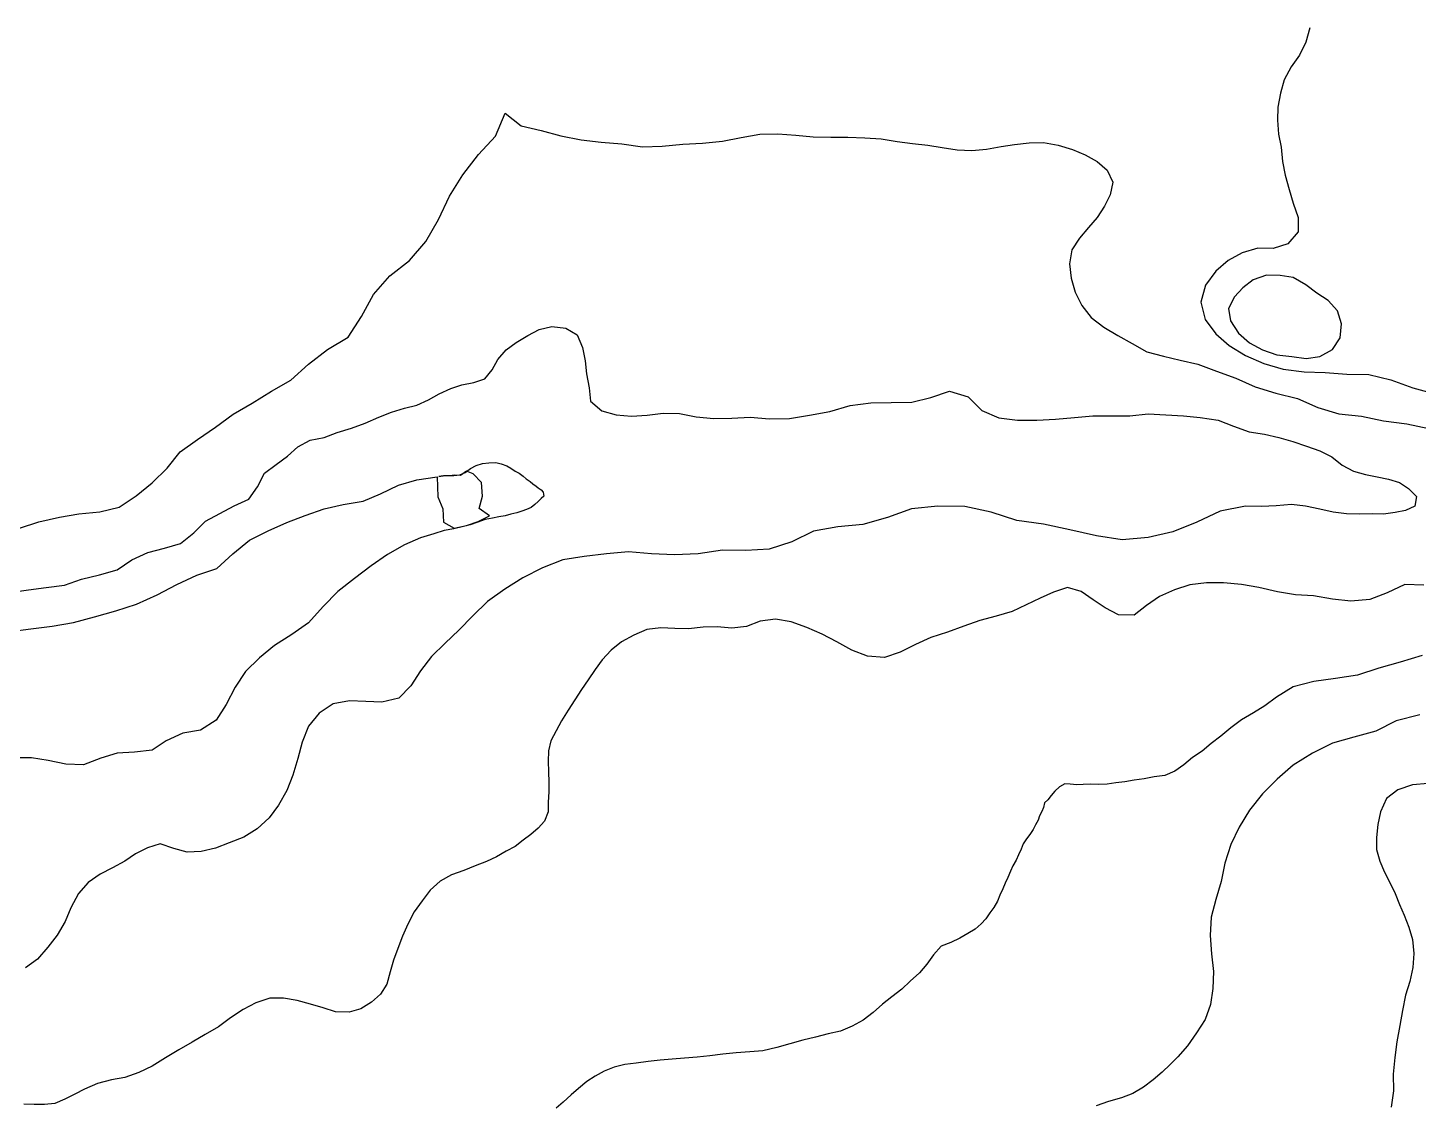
# Model space of a CAD drawing. Extents: x -717078 to -714996, y -984638 to -983998.
# Drawn here: x -716543 to -716022, y -984402 to -983999 of the extents above; entities that cross this region are included whole.
import ezdxf

# ---------------------------------------------------------------- set-up
doc = ezdxf.new("R2010")
doc.units = 0
doc.layers.add('contour_lines', color=1, linetype='CONTINUOUS')

msp = doc.modelspace()

# ---------------------------------------------------------------- linework, layer by layer
at = {"layer": 'contour_lines', "color": 1}
for p, q in [((-716062.98, -983998.586, 275), (-716064.465, -984003.909, 275)), ((-716064.465, -984003.909, 275), (-716066.905, -984008.845, 275)), ((-716066.905, -984008.845, 275), (-716069.982, -984013.242, 275)), ((-716069.982, -984013.242, 275), (-716072.635, -984018.099, 275)), ((-716072.635, -984018.099, 275), (-716073.993, -984023.068, 275)), ((-716073.993, -984023.068, 275), (-716074.922, -984028.302, 275)), ((-716368.097, -984039.171, 274), (-716364.477, -984030.605, 274)), ((-716364.477, -984030.605, 274), (-716358.486, -984035.322, 274)), ((-716074.922, -984028.302, 275), (-716075.076, -984033.149, 275)), ((-716358.486, -984035.322, 274), (-716350.993, -984037.084, 274)), ((-716075.076, -984033.149, 275), (-716074.662, -984038.374, 275)), ((-716374.445, -984046.098, 274), (-716368.097, -984039.171, 274)), ((-716350.993, -984037.084, 274), (-716343.643, -984039.05, 274)), ((-716343.643, -984039.05, 274), (-716335.955, -984040.591, 274)), ((-716335.955, -984040.591, 274), (-716328.437, -984041.417, 274)), ((-716328.437, -984041.417, 274), (-716320.758, -984042.066, 274)), ((-716297.909, -984042.222, 274), (-716290.518, -984041.769, 274)), ((-716290.518, -984041.769, 274), (-716283.076, -984041.017, 274)), ((-716283.076, -984041.017, 274), (-716276.083, -984039.661, 274)), ((-716276.083, -984039.661, 274), (-716269.041, -984038.373, 274)), ((-716269.041, -984038.373, 274), (-716262.341, -984038.351, 274)), ((-716262.341, -984038.351, 274), (-716255.568, -984038.791, 274)), ((-716255.568, -984038.791, 274), (-716249.1, -984039.381, 274)), ((-716249.1, -984039.381, 274), (-716242.433, -984039.558, 274)), ((-716242.433, -984039.558, 274), (-716236.101, -984039.617, 274)), ((-716236.101, -984039.617, 274), (-716229.668, -984039.758, 274)), ((-716229.668, -984039.758, 274), (-716223.612, -984040.155, 274)), ((-716223.612, -984040.155, 274), (-716217.532, -984041.173, 274)), ((-716217.532, -984041.173, 274), (-716211.896, -984041.917, 274)), ((-716211.896, -984041.917, 274), (-716206.038, -984042.539, 274)), ((-716173.558, -984042.368, 274), (-716168.096, -984041.667, 274)), ((-716168.096, -984041.667, 274), (-716162.704, -984041.597, 274)), ((-716162.704, -984041.597, 274), (-716157.245, -984042.582, 274)), ((-716074.662, -984038.374, 275), (-716073.683, -984043.288, 275)), ((-716380.246, -984053.703, 274), (-716374.445, -984046.098, 274)), ((-716320.758, -984042.066, 274), (-716313.015, -984043.143, 274)), ((-716313.015, -984043.143, 274), (-716305.614, -984042.934, 274)), ((-716305.614, -984042.934, 274), (-716297.909, -984042.222, 274)), ((-716206.038, -984042.539, 274), (-716200.707, -984043.408, 274)), ((-716200.707, -984043.408, 274), (-716195.14, -984044.279, 274)), ((-716195.14, -984044.279, 274), (-716189.623, -984044.504, 274)), ((-716189.623, -984044.504, 274), (-716184.166, -984044.012, 274)), ((-716184.166, -984044.012, 274), (-716178.644, -984043.113, 274)), ((-716178.644, -984043.113, 274), (-716173.558, -984042.368, 274)), ((-716157.245, -984042.582, 274), (-716151.942, -984044.188, 274)), ((-716151.942, -984044.188, 274), (-716147.149, -984046.12, 274)), ((-716147.149, -984046.12, 274), (-716142.691, -984048.72, 274)), ((-716073.683, -984043.288, 275), (-716073.239, -984048.662, 275)), ((-716142.691, -984048.72, 274), (-716138.953, -984051.944, 274)), ((-716138.953, -984051.944, 274), (-716136.763, -984056.395, 274)), ((-716073.239, -984048.662, 275), (-716072.21, -984053.746, 275)), ((-716385.321, -984061.631, 274), (-716380.246, -984053.703, 274)), ((-716136.763, -984056.395, 274), (-716137.83, -984061.132, 274)), ((-716072.21, -984053.746, 275), (-716070.756, -984059.221, 275)), ((-716389.459, -984070.365, 274), (-716385.321, -984061.631, 274)), ((-716137.83, -984061.132, 274), (-716139.904, -984065.35, 274)), ((-716070.756, -984059.221, 275), (-716069.256, -984064.233, 275)), ((-716139.904, -984065.35, 274), (-716142.683, -984069.606, 274)), ((-716069.256, -984064.233, 275), (-716067.385, -984069.621, 275)), ((-716394.147, -984078.632, 274), (-716389.459, -984070.365, 274)), ((-716142.683, -984069.606, 274), (-716145.879, -984073.416, 274)), ((-716067.385, -984069.621, 275), (-716067.341, -984075.025, 275)), ((-716149.231, -984077.385, 274), (-716152.161, -984081.826, 274)), ((-716145.879, -984073.416, 274), (-716149.231, -984077.385, 274)), ((-716067.341, -984075.025, 275), (-716071.249, -984079.489, 275)), ((-716400.323, -984085.723, 274), (-716394.147, -984078.632, 274)), ((-716152.161, -984081.826, 274), (-716152.98, -984086.977, 274)), ((-716088.297, -984082.869, 275), (-716093.576, -984085.789, 275)), ((-716082.474, -984081.198, 275), (-716088.297, -984082.869, 275)), ((-716076.701, -984081.211, 275), (-716082.474, -984081.198, 275)), ((-716071.249, -984079.489, 275), (-716076.701, -984081.211, 275)), ((-716407.674, -984091.514, 274), (-716400.323, -984085.723, 274)), ((-716152.98, -984086.977, 274), (-716152.42, -984092.387, 274)), ((-716093.576, -984085.789, 275), (-716098.153, -984089.79, 275)), ((-716413.755, -984098.521, 274), (-716407.674, -984091.514, 274)), ((-716152.42, -984092.387, 274), (-716150.907, -984097.626, 274)), ((-716098.153, -984089.79, 275), (-716102.01, -984095.016, 275)), ((-716084.171, -984092.948, 276), (-716088.032, -984096.065, 276)), ((-716079.203, -984091.319, 276), (-716084.171, -984092.948, 276)), ((-716074.057, -984091.364, 276), (-716079.203, -984091.319, 276)), ((-716069.181, -984092.178, 276), (-716074.057, -984091.364, 276)), ((-716064.422, -984094.831, 276), (-716069.181, -984092.178, 276)), ((-716418.329, -984106.791, 274), (-716413.755, -984098.521, 274)), ((-716150.907, -984097.626, 274), (-716148.436, -984102.587, 274)), ((-716102.01, -984095.016, 275), (-716103.766, -984101.413, 275)), ((-716088.032, -984096.065, 276), (-716091.253, -984099.405, 276)), ((-716060.306, -984097.97, 276), (-716064.422, -984094.831, 276)), ((-716056.13, -984100.782, 276), (-716060.306, -984097.97, 276)), ((-716148.436, -984102.587, 274), (-716144.838, -984107.101, 274)), ((-716103.766, -984101.413, 275), (-716102.193, -984107.908, 275)), ((-716091.253, -984099.405, 276), (-716093.419, -984103.775, 276)), ((-716093.419, -984103.775, 276), (-716092.652, -984108.325, 276)), ((-716052.664, -984104.585, 276), (-716056.13, -984100.782, 276)), ((-716423.248, -984114.44, 274), (-716418.329, -984106.791, 274)), ((-716144.838, -984107.101, 274), (-716140.142, -984110.779, 274)), ((-716102.193, -984107.908, 275), (-716098.142, -984113.181, 275)), ((-716092.652, -984108.325, 276), (-716089.752, -984112.93, 276)), ((-716051.157, -984109.436, 276), (-716052.664, -984104.585, 276)), ((-716051.638, -984114.772, 276), (-716051.157, -984109.436, 276)), ((-716431.053, -984119.162, 274), (-716423.248, -984114.44, 274)), ((-716360.283, -984116.464, 273), (-716356.002, -984113.917, 273)), ((-716356.002, -984113.917, 273), (-716351.665, -984111.667, 273)), ((-716351.665, -984111.667, 273), (-716346.965, -984110.457, 273)), ((-716346.965, -984110.457, 273), (-716341.679, -984111.107, 273)), ((-716341.679, -984111.107, 273), (-716337.486, -984113.617, 273)), ((-716337.486, -984113.617, 273), (-716335.438, -984118.303, 273)), ((-716140.142, -984110.779, 274), (-716134.96, -984113.856, 274)), ((-716134.96, -984113.856, 274), (-716129.559, -984116.909, 274)), ((-716098.142, -984113.181, 275), (-716093.177, -984117.644, 275)), ((-716089.752, -984112.93, 276), (-716085.526, -984116.569, 276)), ((-716054.522, -984119.059, 276), (-716051.638, -984114.772, 276)), ((-716438.106, -984124.546, 274), (-716431.053, -984119.162, 274)), ((-716367.163, -984122.87, 273), (-716364.049, -984119.226, 273)), ((-716364.049, -984119.226, 273), (-716360.283, -984116.464, 273)), ((-716335.438, -984118.303, 273), (-716334.47, -984123.364, 273)), ((-716129.559, -984116.909, 274), (-716124.049, -984119.937, 274)), ((-716124.049, -984119.937, 274), (-716117.85, -984121.612, 274)), ((-716093.177, -984117.644, 275), (-716087.125, -984121.409, 275)), ((-716085.526, -984116.569, 276), (-716080.669, -984119.229, 276)), ((-716080.669, -984119.229, 276), (-716075.339, -984121.088, 276)), ((-716059.215, -984121.728, 276), (-716054.522, -984119.059, 276)), ((-716444.723, -984130.543, 274), (-716438.106, -984124.546, 274)), ((-716369.31, -984126.703, 273), (-716367.163, -984122.87, 273)), ((-716334.47, -984123.364, 273), (-716333.976, -984128.281, 273)), ((-716117.85, -984121.612, 274), (-716111.54, -984123.085, 274)), ((-716111.54, -984123.085, 274), (-716104.972, -984124.655, 274)), ((-716104.972, -984124.655, 274), (-716097.967, -984127.175, 274)), ((-716087.125, -984121.409, 275), (-716080.254, -984124.299, 275)), ((-716080.254, -984124.299, 275), (-716072.915, -984126.417, 275)), ((-716075.339, -984121.088, 276), (-716069.754, -984121.712, 276)), ((-716069.754, -984121.712, 276), (-716064.37, -984122.51, 276)), ((-716064.37, -984122.51, 276), (-716059.215, -984121.728, 276)), ((-716452.004, -984134.766, 274), (-716444.723, -984130.543, 274)), ((-716376.235, -984131.486, 273), (-716372.065, -984130.154, 273)), ((-716372.065, -984130.154, 273), (-716369.31, -984126.703, 273)), ((-716333.976, -984128.281, 273), (-716332.997, -984133.471, 273)), ((-716097.967, -984127.175, 274), (-716090.75, -984129.869, 274)), ((-716090.75, -984129.869, 274), (-716083.394, -984133.057, 274)), ((-716072.915, -984126.417, 275), (-716065.151, -984127.448, 275)), ((-716065.151, -984127.448, 275), (-716057.201, -984127.706, 275)), ((-716057.201, -984127.706, 275), (-716049.13, -984128.414, 275)), ((-716049.13, -984128.414, 275), (-716040.823, -984128.509, 275)), ((-716040.823, -984128.509, 275), (-716032.6, -984130.509, 275)), ((-716032.6, -984130.509, 275), (-716024.43, -984133.493, 275)), ((-716459.175, -984139.184, 274), (-716452.004, -984134.766, 274)), ((-716393.174, -984137.945, 273), (-716389.127, -984135.725, 273)), ((-716389.127, -984135.725, 273), (-716384.821, -984133.755, 273)), ((-716384.821, -984133.755, 273), (-716380.631, -984132.406, 273)), ((-716380.631, -984132.406, 273), (-716376.235, -984131.486, 273)), ((-716332.997, -984133.471, 273), (-716332.53, -984138.491, 273)), ((-716204.938, -984137.078, 273), (-716197.992, -984134.737, 273)), ((-716197.992, -984134.737, 273), (-716190.95, -984136.837, 273)), ((-716083.394, -984133.057, 274), (-716075.662, -984135.464, 274)), ((-716075.662, -984135.464, 274), (-716067.555, -984137.444, 274)), ((-716024.43, -984133.493, 275), (-716016.119, -984135.743, 275)), ((-716466.288, -984143.385, 274), (-716459.175, -984139.184, 274)), ((-716402.129, -984141.095, 273), (-716397.537, -984140.027, 273)), ((-716397.537, -984140.027, 273), (-716393.174, -984137.945, 273)), ((-716332.53, -984138.491, 273), (-716328.283, -984142.121, 273)), ((-716242.757, -984142.282, 273), (-716235.159, -984140.063, 273)), ((-716235.159, -984140.063, 273), (-716227.464, -984139.139, 273)), ((-716227.464, -984139.139, 273), (-716219.835, -984139.023, 273)), ((-716219.835, -984139.023, 273), (-716212.085, -984138.781, 273)), ((-716212.085, -984138.781, 273), (-716204.938, -984137.078, 273)), ((-716190.95, -984136.837, 273), (-716185.891, -984142.007, 273)), ((-716067.555, -984137.444, 274), (-716059.986, -984140.826, 274)), ((-716059.986, -984140.826, 274), (-716052.168, -984143.203, 274)), ((-716472.959, -984148.229, 274), (-716466.288, -984143.385, 274)), ((-716416.878, -984146.762, 273), (-716411.799, -984144.467, 273)), ((-716411.799, -984144.467, 273), (-716407.059, -984142.561, 273)), ((-716407.059, -984142.561, 273), (-716402.129, -984141.095, 273)), ((-716328.283, -984142.121, 273), (-716322.849, -984143.549, 273)), ((-716322.849, -984143.549, 273), (-716317.093, -984144.117, 273)), ((-716317.093, -984144.117, 273), (-716311.241, -984143.724, 273)), ((-716311.241, -984143.724, 273), (-716305.298, -984142.937, 273)), ((-716305.298, -984142.937, 273), (-716299.182, -984143.073, 273)), ((-716299.182, -984143.073, 273), (-716292.827, -984144.371, 273)), ((-716292.827, -984144.371, 273), (-716286.319, -984144.908, 273)), ((-716286.319, -984144.908, 273), (-716279.482, -984144.804, 273)), ((-716279.482, -984144.804, 273), (-716272.656, -984144.479, 273)), ((-716272.656, -984144.479, 273), (-716265.369, -984145.1, 273)), ((-716265.369, -984145.1, 273), (-716257.888, -984144.936, 273)), ((-716257.888, -984144.936, 273), (-716250.394, -984143.718, 273)), ((-716250.394, -984143.718, 273), (-716242.757, -984142.282, 273)), ((-716185.891, -984142.007, 273), (-716179.474, -984144.771, 273)), ((-716179.474, -984144.771, 273), (-716172.482, -984145.617, 273)), ((-716172.482, -984145.617, 273), (-716165.196, -984145.608, 273)), ((-716165.196, -984145.608, 273), (-716158.305, -984145.217, 273)), ((-716158.305, -984145.217, 273), (-716151.12, -984144.616, 273)), ((-716151.12, -984144.616, 273), (-716144.24, -984143.953, 273)), ((-716144.24, -984143.953, 273), (-716137.116, -984143.974, 273)), ((-716137.116, -984143.974, 273), (-716130.349, -984143.908, 273)), ((-716130.349, -984143.908, 273), (-716123.519, -984143.195, 273)), ((-716123.519, -984143.195, 273), (-716116.966, -984143.537, 273)), ((-716116.966, -984143.537, 273), (-716110.354, -984144.002, 273)), ((-716110.354, -984144.002, 273), (-716104.007, -984144.605, 273)), ((-716104.007, -984144.605, 273), (-716097.37, -984145.62, 273)), ((-716097.37, -984145.62, 273), (-716091.582, -984147.792, 273)), ((-716052.168, -984143.203, 274), (-716043.607, -984144.091, 274)), ((-716043.607, -984144.091, 274), (-716035.346, -984145.879, 274)), ((-716035.346, -984145.879, 274), (-716026.673, -984146.899, 274)), ((-716479.713, -984152.87, 274), (-716472.959, -984148.229, 274)), ((-716432.232, -984152.088, 273), (-716427.409, -984150.186, 273)), ((-716427.409, -984150.186, 273), (-716422.034, -984148.548, 273)), ((-716422.034, -984148.548, 273), (-716416.878, -984146.762, 273)), ((-716091.582, -984147.792, 273), (-716085.661, -984149.901, 273)), ((-716085.661, -984149.901, 273), (-716079.974, -984150.853, 273)), ((-716079.974, -984150.853, 273), (-716074.619, -984152.086, 273)), ((-716026.673, -984146.899, 274), (-716018.442, -984148.678, 274)), ((-716486.18, -984157.436, 274), (-716479.713, -984152.87, 274)), ((-716446.019, -984159.136, 273), (-716442.128, -984155.596, 273)), ((-716442.128, -984155.596, 273), (-716437.481, -984153.133, 273)), ((-716437.481, -984153.133, 273), (-716432.232, -984152.088, 273)), ((-716074.619, -984152.086, 273), (-716069.368, -984153.56, 273)), ((-716069.368, -984153.56, 273), (-716064.24, -984155.282, 273)), ((-716064.24, -984155.282, 273), (-716059.174, -984157.043, 273)), ((-716491.1, -984163.589, 274), (-716486.18, -984157.436, 274)), ((-716450.287, -984162.236, 273), (-716446.019, -984159.136, 273)), ((-716375.314, -984162.524, 272), (-716372.938, -984161.875, 272)), ((-716372.938, -984161.875, 272), (-716370.541, -984161.629, 272)), ((-716370.541, -984161.629, 272), (-716367.989, -984161.491, 272)), ((-716367.989, -984161.491, 272), (-716365.926, -984161.89, 272)), ((-716059.174, -984157.043, 273), (-716054.733, -984159.343, 273)), ((-716054.733, -984159.343, 273), (-716050.855, -984162.432, 273)), ((-716496.738, -984169.093, 274), (-716491.1, -984163.589, 274)), ((-716457.214, -984170.58, 273), (-716454.673, -984165.399, 273)), ((-716454.673, -984165.399, 273), (-716450.287, -984162.236, 273)), ((-716397.489, -984167.932, 272), (-716389.895, -984166.782, 272)), ((-716389.895, -984166.782, 272), (-716389.658, -984174.254, 272)), ((-716389.283, -984166.691, 272), (-716387.621, -984166.406, 272)), ((-716387.502, -984166.432, 272), (-716389.283, -984166.691, 272)), ((-716387.621, -984166.406, 272), (-716385.615, -984166.337, 272)), ((-716385.45, -984166.459, 272), (-716387.502, -984166.432, 272)), ((-716385.615, -984166.337, 272), (-716383.681, -984166.257, 272)), ((-716383.354, -984166.22, 272), (-716385.45, -984166.459, 272)), ((-716383.681, -984166.257, 272), (-716381.416, -984166.019, 272)), ((-716381.168, -984166.284, 272), (-716383.354, -984166.22, 272)), ((-716381.416, -984166.019, 272), (-716379.492, -984165.136, 272)), ((-716378.948, -984164.721, 272), (-716381.168, -984166.284, 272)), ((-716379.492, -984165.136, 272), (-716377.402, -984163.734, 272)), ((-716376.48, -984165.667, 272), (-716378.948, -984164.721, 272)), ((-716377.402, -984163.734, 272), (-716375.314, -984162.524, 272)), ((-716373.28, -984168.977, 272), (-716376.48, -984165.667, 272)), ((-716365.926, -984161.89, 272), (-716363.862, -984162.683, 272)), ((-716363.862, -984162.683, 272), (-716362.27, -984163.577, 272)), ((-716362.27, -984163.577, 272), (-716360.638, -984164.663, 272)), ((-716360.638, -984164.663, 272), (-716359.242, -984165.504, 272)), ((-716359.242, -984165.504, 272), (-716357.707, -984166.581, 272)), ((-716357.707, -984166.581, 272), (-716356.517, -984167.521, 272)), ((-716050.855, -984162.432, 273), (-716046.591, -984164.706, 273)), ((-716046.591, -984164.706, 273), (-716042.165, -984165.935, 273)), ((-716042.165, -984165.935, 273), (-716037.77, -984166.85, 273)), ((-716037.77, -984166.85, 273), (-716033.532, -984167.693, 273)), ((-716502.659, -984173.889, 274), (-716496.738, -984169.093, 274)), ((-716460.522, -984175.228, 273), (-716457.214, -984170.58, 273)), ((-716411.208, -984173.135, 272), (-716404.406, -984169.995, 272)), ((-716404.406, -984169.995, 272), (-716397.489, -984167.932, 272)), ((-716372.978, -984174.026, 272), (-716373.28, -984168.977, 272)), ((-716356.517, -984167.521, 272), (-716355.118, -984168.574, 272)), ((-716355.118, -984168.574, 272), (-716354.081, -984169.383, 272)), ((-716354.081, -984169.383, 272), (-716352.865, -984170.327, 272)), ((-716352.865, -984170.327, 272), (-716352.034, -984170.968, 272)), ((-716352.034, -984170.968, 272), (-716350.986, -984171.718, 272)), ((-716350.986, -984171.718, 272), (-716350.253, -984172.51, 272)), ((-716033.532, -984167.693, 273), (-716029.427, -984168.977, 273)), ((-716029.427, -984168.977, 273), (-716025.946, -984171.218, 273)), ((-716025.946, -984171.218, 273), (-716022.967, -984174.173, 273)), ((-716509.117, -984178.234, 274), (-716502.659, -984173.889, 274)), ((-716465.971, -984177.652, 273), (-716460.522, -984175.228, 273)), ((-716432.313, -984178.837, 272), (-716425.175, -984177.121, 272)), ((-716425.175, -984177.121, 272), (-716417.677, -984175.988, 272)), ((-716417.677, -984175.988, 272), (-716411.208, -984173.135, 272)), ((-716389.658, -984174.254, 272), (-716387.81, -984178.843, 272)), ((-716374.15, -984178.689, 272), (-716372.978, -984174.026, 272)), ((-716353.341, -984177.173, 272), (-716354.723, -984178.321, 272)), ((-716352.051, -984176.085, 272), (-716353.341, -984177.173, 272)), ((-716350.989, -984174.891, 272), (-716352.051, -984176.085, 272)), ((-716349.94, -984174.006, 272), (-716350.989, -984174.891, 272)), ((-716350.253, -984172.51, 272), (-716349.94, -984174.006, 272)), ((-716069.805, -984177.22, 273), (-716075.581, -984177.627, 273)), ((-716064.537, -984177.831, 273), (-716069.805, -984177.22, 273)), ((-716022.967, -984174.173, 273), (-716023.596, -984177.816, 273)), ((-716539.108, -984183.72, 274), (-716531.426, -984181.93, 274)), ((-716531.426, -984181.93, 274), (-716524.155, -984180.685, 274)), ((-716524.155, -984180.685, 274), (-716516.353, -984179.887, 274)), ((-716516.353, -984179.887, 274), (-716509.117, -984178.234, 274)), ((-716476.737, -984183.485, 273), (-716471.36, -984180.494, 273)), ((-716471.36, -984180.494, 273), (-716465.971, -984177.652, 273)), ((-716446.206, -984183.882, 272), (-716439.393, -984181.26, 272)), ((-716439.393, -984181.26, 272), (-716432.313, -984178.837, 272)), ((-716387.81, -984178.843, 272), (-716387.486, -984183.798, 272)), ((-716374.503, -984183.515, 272), (-716370.258, -984181.482, 272)), ((-716370.258, -984181.482, 272), (-716374.15, -984178.689, 272)), ((-716369.208, -984182.356, 272), (-716371.904, -984182.814, 272)), ((-716366.786, -984181.831, 272), (-716369.208, -984182.356, 272)), ((-716364.426, -984181.486, 272), (-716366.786, -984181.831, 272)), ((-716362.282, -984180.783, 272), (-716364.426, -984181.486, 272)), ((-716360.117, -984180.365, 272), (-716362.282, -984180.783, 272)), ((-716358.253, -984179.678, 272), (-716360.117, -984180.365, 272)), ((-716356.458, -984179.068, 272), (-716358.253, -984179.678, 272)), ((-716354.723, -984178.321, 272), (-716356.458, -984179.068, 272)), ((-716221.258, -984182.058, 273), (-716230.467, -984184.691, 273)), ((-716212.152, -984178.815, 273), (-716221.258, -984182.058, 273)), ((-716202.353, -984177.804, 273), (-716212.152, -984178.815, 273)), ((-716192.208, -984177.977, 273), (-716202.353, -984177.804, 273)), ((-716182.333, -984180.032, 273), (-716192.208, -984177.977, 273)), ((-716172.753, -984183.196, 273), (-716182.333, -984180.032, 273)), ((-716096.521, -984179.708, 273), (-716105.25, -984183.783, 273)), ((-716087.037, -984177.809, 273), (-716096.521, -984179.708, 273)), ((-716081.122, -984177.953, 273), (-716087.037, -984177.809, 273)), ((-716075.581, -984177.627, 273), (-716081.122, -984177.953, 273)), ((-716059.219, -984178.984, 273), (-716064.537, -984177.831, 273)), ((-716054.272, -984180.019, 273), (-716059.219, -984178.984, 273)), ((-716049.209, -984180.72, 273), (-716054.272, -984180.019, 273)), ((-716044.421, -984180.744, 273), (-716049.209, -984180.72, 273)), ((-716039.627, -984180.642, 273), (-716044.421, -984180.744, 273)), ((-716035.34, -984180.755, 273), (-716039.627, -984180.642, 273)), ((-716030.99, -984180.212, 273), (-716035.34, -984180.755, 273)), ((-716027.179, -984179.438, 273), (-716030.99, -984180.212, 273)), ((-716023.596, -984177.816, 273), (-716027.179, -984179.438, 273)), ((-716546.342, -984186.087, 274), (-716539.108, -984183.72, 274)), ((-716486.07, -984191.748, 273), (-716481.096, -984187.797, 273)), ((-716481.096, -984187.797, 273), (-716476.737, -984183.485, 273)), ((-716460.284, -984190.485, 272), (-716453.178, -984187.098, 272)), ((-716453.178, -984187.098, 272), (-716446.206, -984183.882, 272)), ((-716387.286, -984186.977, 272), (-716391.223, -984188.122, 272)), ((-716387.486, -984183.798, 272), (-716383.573, -984186.043, 272)), ((-716383.736, -984186.256, 272), (-716387.286, -984186.977, 272)), ((-716380.521, -984185.604, 272), (-716383.736, -984186.256, 272)), ((-716383.573, -984186.043, 272), (-716378.972, -984185.043, 272)), ((-716377.539, -984184.794, 272), (-716380.521, -984185.604, 272)), ((-716378.972, -984185.043, 272), (-716374.503, -984183.515, 272)), ((-716374.679, -984183.775, 272), (-716377.539, -984184.794, 272)), ((-716371.904, -984182.814, 272), (-716374.679, -984183.775, 272)), ((-716248.938, -984187.175, 273), (-716257.014, -984191.135, 273)), ((-716239.795, -984185.521, 273), (-716248.938, -984187.175, 273)), ((-716230.467, -984184.691, 273), (-716239.795, -984185.521, 273)), ((-716162.817, -984184.509, 273), (-716172.753, -984183.196, 273)), ((-716152.904, -984186.664, 273), (-716162.817, -984184.509, 273)), ((-716142.951, -984188.953, 273), (-716152.904, -984186.664, 273)), ((-716114.281, -984187.393, 273), (-716123.522, -984189.547, 273)), ((-716105.25, -984183.783, 273), (-716114.281, -984187.393, 273)), ((-716492.117, -984193.569, 273), (-716486.07, -984191.748, 273)), ((-716466.453, -984195.63, 272), (-716460.284, -984190.485, 272)), ((-716402.127, -984192.338, 272), (-716408.535, -984195.905, 272)), ((-716396.175, -984189.708, 272), (-716402.127, -984192.338, 272)), ((-716391.223, -984188.122, 272), (-716396.175, -984189.708, 272)), ((-716257.014, -984191.135, 273), (-716265.508, -984193.907, 273)), ((-716133.284, -984190.372, 273), (-716142.951, -984188.953, 273)), ((-716123.522, -984189.547, 273), (-716133.284, -984190.372, 273)), ((-716509.778, -984201.618, 273), (-716504.342, -984197.971, 273)), ((-716504.342, -984197.971, 273), (-716498.367, -984195.105, 273)), ((-716498.367, -984195.105, 273), (-716492.117, -984193.569, 273)), ((-716472.446, -984201.218, 272), (-716466.453, -984195.63, 272)), ((-716408.535, -984195.905, 272), (-716414.648, -984200.159, 272)), ((-716342.78, -984197.95, 273), (-716350.396, -984200.942, 273)), ((-716334.86, -984196.641, 273), (-716342.78, -984197.95, 273)), ((-716326.433, -984195.631, 273), (-716334.86, -984196.641, 273)), ((-716318.226, -984194.906, 273), (-716326.433, -984195.631, 273)), ((-716309.574, -984195.635, 273), (-716318.226, -984194.906, 273)), ((-716300.967, -984196.037, 273), (-716309.574, -984195.635, 273)), ((-716292.094, -984195.615, 273), (-716300.967, -984196.037, 273)), ((-716283.056, -984194.313, 273), (-716292.094, -984195.615, 273)), ((-716274.302, -984194.381, 273), (-716283.056, -984194.313, 273)), ((-716265.508, -984193.907, 273), (-716274.302, -984194.381, 273)), ((-716523.111, -984205.098, 273), (-716516.461, -984203.545, 273)), ((-716516.461, -984203.545, 273), (-716509.778, -984201.618, 273)), ((-716480.002, -984203.621, 272), (-716472.446, -984201.218, 272)), ((-716414.648, -984200.159, 272), (-716420.934, -984204.896, 272)), ((-716350.396, -984200.942, 273), (-716357.79, -984204.601, 273)), ((-716543.082, -984209.175, 273), (-716536.416, -984208.309, 273)), ((-716536.416, -984208.309, 273), (-716529.543, -984207.389, 273)), ((-716529.543, -984207.389, 273), (-716523.111, -984205.098, 273)), ((-716494.788, -984211.088, 272), (-716487.474, -984207.194, 272)), ((-716487.474, -984207.194, 272), (-716480.002, -984203.621, 272)), ((-716420.934, -984204.896, 272), (-716427.11, -984209.726, 272)), ((-716357.79, -984204.601, 273), (-716364.621, -984208.876, 273)), ((-716153.822, -984208.278, 274), (-716159.02, -984210.08, 274)), ((-716148.656, -984209.802, 274), (-716153.822, -984208.278, 274)), ((-716107.891, -984207.255, 274), (-716113.732, -984209.172, 274)), ((-716101.678, -984206.495, 274), (-716107.891, -984207.255, 274)), ((-716095.368, -984206.518, 274), (-716101.678, -984206.495, 274)), ((-716088.609, -984207.149, 274), (-716095.368, -984206.518, 274)), ((-716082.085, -984208.321, 274), (-716088.609, -984207.149, 274)), ((-716075.118, -984209.876, 274), (-716082.085, -984208.321, 274)), ((-716027.384, -984207.132, 274), (-716034.056, -984210.307, 274)), ((-716020.255, -984207.37, 274), (-716027.384, -984207.132, 274)), ((-716550.029, -984210.161, 273), (-716543.082, -984209.175, 273)), ((-716502.609, -984214.583, 272), (-716494.788, -984211.088, 272)), ((-716427.11, -984209.726, 272), (-716432.67, -984215.434, 272)), ((-716371.02, -984213.556, 273), (-716376.596, -984218.885, 273)), ((-716364.621, -984208.876, 273), (-716371.02, -984213.556, 273)), ((-716163.945, -984212.221, 274), (-716169.23, -984214.794, 274)), ((-716159.02, -984210.08, 274), (-716163.945, -984212.221, 274)), ((-716144.164, -984212.846, 274), (-716148.656, -984209.802, 274)), ((-716139.662, -984215.893, 274), (-716144.164, -984212.846, 274)), ((-716119.282, -984211.611, 274), (-716124.15, -984215.082, 274)), ((-716113.732, -984209.172, 274), (-716119.282, -984211.611, 274)), ((-716068.283, -984211.085, 274), (-716075.118, -984209.876, 274)), ((-716061.578, -984211.374, 274), (-716068.283, -984211.085, 274)), ((-716054.505, -984212.662, 274), (-716061.578, -984211.374, 274)), ((-716047.586, -984213.364, 274), (-716054.505, -984212.662, 274)), ((-716040.51, -984212.775, 274), (-716047.586, -984213.364, 274)), ((-716034.056, -984210.307, 274), (-716040.51, -984212.775, 274)), ((-716518.327, -984219.276, 272), (-716510.34, -984217.029, 272)), ((-716510.34, -984217.029, 272), (-716502.609, -984214.583, 272)), ((-716432.67, -984215.434, 272), (-716438.138, -984221.535, 272)), ((-716376.596, -984218.885, 273), (-716381.763, -984224.219, 273)), ((-716180.53, -984219.034, 274), (-716186.56, -984220.672, 274)), ((-716174.474, -984217.233, 274), (-716180.53, -984219.034, 274)), ((-716169.23, -984214.794, 274), (-716174.474, -984217.233, 274)), ((-716134.636, -984218.532, 274), (-716139.662, -984215.893, 274)), ((-716128.84, -984218.693, 274), (-716134.636, -984218.532, 274)), ((-716124.15, -984215.082, 274), (-716128.84, -984218.693, 274)), ((-716549.779, -984224.792, 272), (-716542.097, -984223.819, 272)), ((-716542.097, -984223.819, 272), (-716534.119, -984222.775, 272)), ((-716534.119, -984222.775, 272), (-716526.169, -984221.393, 272)), ((-716526.169, -984221.393, 272), (-716518.327, -984219.276, 272)), ((-716438.138, -984221.535, 272), (-716444.359, -984225.943, 272)), ((-716381.763, -984224.219, 273), (-716386.954, -984229.138, 273)), ((-716311.424, -984224.001, 274), (-716316.282, -984226.149, 274)), ((-716306.111, -984223.353, 274), (-716311.424, -984224.001, 274)), ((-716300.937, -984223.662, 274), (-716306.111, -984223.353, 274)), ((-716295.699, -984223.768, 274), (-716300.937, -984223.662, 274)), ((-716290.282, -984223.105, 274), (-716295.699, -984223.768, 274)), ((-716285.043, -984223.011, 274), (-716290.282, -984223.105, 274)), ((-716279.514, -984223.561, 274), (-716285.043, -984223.011, 274)), ((-716274.076, -984222.896, 274), (-716279.514, -984223.561, 274)), ((-716268.893, -984220.885, 274), (-716274.076, -984222.896, 274)), ((-716263.134, -984220.166, 274), (-716268.893, -984220.885, 274)), ((-716257.285, -984221.123, 274), (-716263.134, -984220.166, 274)), ((-716251.46, -984223.246, 274), (-716257.285, -984221.123, 274)), ((-716245.631, -984225.748, 274), (-716251.46, -984223.246, 274)), ((-716192.55, -984222.813, 274), (-716198.718, -984225.061, 274)), ((-716186.56, -984220.672, 274), (-716192.55, -984222.813, 274)), ((-716444.359, -984225.943, 272), (-716450.884, -984230.019, 272)), ((-716386.954, -984229.138, 273), (-716392.084, -984234.143, 273)), ((-716320.848, -984228.677, 274), (-716324.721, -984231.789, 274)), ((-716316.282, -984226.149, 274), (-716320.848, -984228.677, 274)), ((-716240.179, -984228.614, 274), (-716245.631, -984225.748, 274)), ((-716234.535, -984231.712, 274), (-716240.179, -984228.614, 274)), ((-716204.99, -984227.04, 274), (-716210.748, -984229.689, 274)), ((-716198.718, -984225.061, 274), (-716204.99, -984227.04, 274)), ((-716456.52, -984234.588, 272), (-716461.733, -984239.779, 272)), ((-716450.884, -984230.019, 272), (-716456.52, -984234.588, 272)), ((-716392.084, -984234.143, 273), (-716396.115, -984239.51, 273)), ((-716324.721, -984231.789, 274), (-716328.048, -984235.39, 274)), ((-716228.739, -984233.999, 274), (-716234.535, -984231.712, 274)), ((-716222.368, -984234.489, 274), (-716228.739, -984233.999, 274)), ((-716216.511, -984232.558, 274), (-716222.368, -984234.489, 274)), ((-716210.748, -984229.689, 274), (-716216.511, -984232.558, 274)), ((-716020.883, -984233.757, 275), (-716029.173, -984236.244, 275)), ((-716461.733, -984239.779, 272), (-716465.654, -984245.663, 272)), ((-716396.115, -984239.51, 273), (-716399.841, -984245.11, 273)), ((-716330.756, -984238.958, 274), (-716333.315, -984242.89, 274)), ((-716328.048, -984235.39, 274), (-716330.756, -984238.958, 274)), ((-716037.1, -984238.451, 275), (-716045.114, -984241.174, 275)), ((-716029.173, -984236.244, 275), (-716037.1, -984238.451, 275)), ((-716399.841, -984245.11, 273), (-716404.265, -984249.721, 273)), ((-716333.315, -984242.89, 274), (-716335.882, -984246.47, 274)), ((-716061.416, -984243.477, 275), (-716069.199, -984245.455, 275)), ((-716053.296, -984242.354, 275), (-716061.416, -984243.477, 275)), ((-716045.114, -984241.174, 275), (-716053.296, -984242.354, 275)), ((-716465.654, -984245.663, 272), (-716468.979, -984252.093, 272)), ((-716404.265, -984249.721, 273), (-716410.601, -984251.287, 273)), ((-716338.387, -984250.373, 274), (-716340.83, -984254.192, 274)), ((-716335.882, -984246.47, 274), (-716338.387, -984250.373, 274)), ((-716075.484, -984249.425, 275), (-716079.824, -984252.573, 275)), ((-716069.199, -984245.455, 275), (-716075.484, -984249.425, 275)), ((-716468.979, -984252.093, 272), (-716472.679, -984258.001, 272)), ((-716434.068, -984255.382, 273), (-716438.181, -984260.268, 273)), ((-716428.925, -984251.89, 273), (-716434.068, -984255.382, 273)), ((-716422.818, -984250.793, 273), (-716428.925, -984251.89, 273)), ((-716416.608, -984251.001, 273), (-716422.818, -984250.793, 273)), ((-716410.601, -984251.287, 273), (-716416.608, -984251.001, 273)), ((-716340.83, -984254.192, 274), (-716343.394, -984258.197, 274)), ((-716084.139, -984255.295, 275), (-716088.553, -984257.835, 275)), ((-716079.824, -984252.573, 275), (-716084.139, -984255.295, 275)), ((-716472.679, -984258.001, 272), (-716478.59, -984261.704, 272)), ((-716438.181, -984260.268, 273), (-716440.539, -984266.266, 273)), ((-716343.394, -984258.197, 274), (-716345.354, -984261.944, 274)), ((-716088.553, -984257.835, 275), (-716092.568, -984260.861, 275)), ((-716030.606, -984258.264, 276), (-716038.273, -984262.071, 276)), ((-716021.783, -984255.935, 276), (-716030.606, -984258.264, 276)), ((-716491.469, -984265.747, 272), (-716496.734, -984269.268, 272)), ((-716485.196, -984262.89, 272), (-716491.469, -984265.747, 272)), ((-716478.59, -984261.704, 272), (-716485.196, -984262.89, 272)), ((-716347.29, -984265.707, 274), (-716348.194, -984269.48, 274)), ((-716345.354, -984261.944, 274), (-716347.29, -984265.707, 274)), ((-716096.259, -984263.995, 275), (-716099.955, -984266.726, 275)), ((-716092.568, -984260.861, 275), (-716096.259, -984263.995, 275)), ((-716046.51, -984264.354, 276), (-716054.525, -984266.615, 276)), ((-716038.273, -984262.071, 276), (-716046.51, -984264.354, 276)), ((-716509.809, -984270.29, 272), (-716515.905, -984272.268, 272)), ((-716503.342, -984269.98, 272), (-716509.809, -984270.29, 272)), ((-716496.734, -984269.268, 272), (-716503.342, -984269.98, 272)), ((-716440.539, -984266.266, 273), (-716442.103, -984272.401, 273)), ((-716348.194, -984269.48, 274), (-716348.284, -984273.512, 274)), ((-716103.331, -984269.644, 275), (-716106.896, -984272.017, 275)), ((-716099.955, -984266.726, 275), (-716103.331, -984269.644, 275)), ((-716061.968, -984270.354, 276), (-716069.183, -984274.795, 276)), ((-716054.525, -984266.615, 276), (-716061.968, -984270.354, 276)), ((-716541.906, -984272.109, 272), (-716548.234, -984272.096, 272)), ((-716535.713, -984273.057, 272), (-716541.906, -984272.109, 272)), ((-716529.084, -984274.465, 272), (-716535.713, -984273.057, 272)), ((-716522.403, -984274.663, 272), (-716529.084, -984274.465, 272)), ((-716515.905, -984272.268, 272), (-716522.403, -984274.663, 272)), ((-716442.103, -984272.401, 273), (-716444.048, -984278.603, 273)), ((-716348.284, -984273.512, 274), (-716348.258, -984277.278, 274)), ((-716110.185, -984274.676, 275), (-716113.539, -984277.11, 275)), ((-716106.896, -984272.017, 275), (-716110.185, -984274.676, 275)), ((-716069.183, -984274.795, 276), (-716075.196, -984280.032, 276)), ((-716444.048, -984278.603, 273), (-716446.289, -984284.372, 273)), ((-716348.258, -984277.278, 274), (-716348.111, -984281.277, 274)), ((-716348.111, -984281.277, 274), (-716348.092, -984284.879, 274)), ((-716135.643, -984281.491, 275), (-716138.886, -984281.931, 275)), ((-716132.299, -984281.06, 275), (-716135.643, -984281.491, 275)), ((-716128.755, -984280.446, 275), (-716132.299, -984281.06, 275)), ((-716125.084, -984279.967, 275), (-716128.755, -984280.446, 275)), ((-716121.237, -984279.216, 275), (-716125.084, -984279.967, 275)), ((-716117.304, -984278.719, 275), (-716121.237, -984279.216, 275)), ((-716113.539, -984277.11, 275), (-716117.304, -984278.719, 275)), ((-716075.196, -984280.032, 276), (-716080.731, -984285.553, 276)), ((-716446.289, -984284.372, 273), (-716449.396, -984289.81, 273)), ((-716348.092, -984284.879, 274), (-716348.378, -984288.727, 274)), ((-716159.832, -984286.178, 275), (-716161.181, -984287.816, 275)), ((-716158.45, -984284.633, 275), (-716159.832, -984286.178, 275)), ((-716156.8, -984282.93, 275), (-716158.45, -984284.633, 275)), ((-716154.812, -984281.863, 275), (-716156.8, -984282.93, 275)), ((-716152.787, -984282.01, 275), (-716154.812, -984281.863, 275)), ((-716150.247, -984282.184, 275), (-716152.787, -984282.01, 275)), ((-716147.873, -984282.148, 275), (-716150.247, -984282.184, 275)), ((-716145.047, -984281.997, 275), (-716147.873, -984282.148, 275)), ((-716142.227, -984282.06, 275), (-716145.047, -984281.997, 275)), ((-716138.886, -984281.931, 275), (-716142.227, -984282.06, 275)), ((-716080.731, -984285.553, 276), (-716085.615, -984291.679, 276)), ((-716030.037, -984284.06, 277), (-716034.26, -984287.356, 277)), ((-716024.548, -984282.195, 277), (-716030.037, -984284.06, 277)), ((-716018.67, -984281.749, 277), (-716024.548, -984282.195, 277)), ((-716449.396, -984289.81, 273), (-716452.864, -984294.623, 273)), ((-716348.378, -984288.727, 274), (-716348.393, -984292.313, 274)), ((-716162.809, -984290.669, 275), (-716163.419, -984292.18, 275)), ((-716162.346, -984289.011, 275), (-716162.809, -984290.669, 275)), ((-716161.181, -984287.816, 275), (-716162.346, -984289.011, 275)), ((-716085.615, -984291.679, 276), (-716089.404, -984298.089, 276)), ((-716034.26, -984287.356, 277), (-716036.538, -984292.304, 277)), ((-716452.864, -984294.623, 273), (-716457.297, -984298.666, 273)), ((-716349.747, -984295.811, 274), (-716352.102, -984298.398, 274)), ((-716348.393, -984292.313, 274), (-716349.747, -984295.811, 274)), ((-716165.741, -984297.245, 275), (-716166.678, -984298.92, 275)), ((-716164.797, -984295.441, 275), (-716165.741, -984297.245, 275)), ((-716164.25, -984293.831, 275), (-716164.797, -984295.441, 275)), ((-716163.419, -984292.18, 275), (-716164.25, -984293.831, 275)), ((-716037.435, -984297.125, 277), (-716038.017, -984301.997, 277)), ((-716036.538, -984292.304, 277), (-716037.435, -984297.125, 277)), ((-716462.351, -984301.815, 273), (-716467.82, -984303.982, 273)), ((-716457.297, -984298.666, 273), (-716462.351, -984301.815, 273)), ((-716354.791, -984300.872, 274), (-716357.658, -984302.908, 274)), ((-716352.102, -984298.398, 274), (-716354.791, -984300.872, 274)), ((-716169.067, -984302.411, 275), (-716170.418, -984304.31, 275)), ((-716167.886, -984300.781, 275), (-716169.067, -984302.411, 275)), ((-716166.678, -984298.92, 275), (-716167.886, -984300.781, 275)), ((-716089.404, -984298.089, 276), (-716092.581, -984304.579, 276)), ((-716038.017, -984301.997, 277), (-716038.004, -984306.48, 277)), ((-716498.442, -984305.78, 273), (-716502.925, -984308.083, 273)), ((-716493.662, -984304.294, 273), (-716498.442, -984305.78, 273)), ((-716488.593, -984306.026, 273), (-716493.662, -984304.294, 273)), ((-716483.571, -984307.458, 273), (-716488.593, -984306.026, 273)), ((-716478.372, -984307.249, 273), (-716483.571, -984307.458, 273)), ((-716473.007, -984306.003, 273), (-716478.372, -984307.249, 273)), ((-716467.82, -984303.982, 273), (-716473.007, -984306.003, 273)), ((-716364.075, -984307.088, 274), (-716367.684, -984309.229, 274)), ((-716360.759, -984305.344, 274), (-716364.075, -984307.088, 274)), ((-716357.658, -984302.908, 274), (-716360.759, -984305.344, 274)), ((-716171.173, -984306.268, 275), (-716172.15, -984308.47, 275)), ((-716170.418, -984304.31, 275), (-716171.173, -984306.268, 275)), ((-716092.581, -984304.579, 276), (-716094.825, -984311.589, 276)), ((-716038.004, -984306.48, 277), (-716036.771, -984310.834, 277)), ((-716506.989, -984310.768, 273), (-716511.553, -984313.347, 273)), ((-716502.925, -984308.083, 273), (-716506.989, -984310.768, 273)), ((-716375.74, -984312.543, 274), (-716379.943, -984314.273, 274)), ((-716371.481, -984310.909, 274), (-716375.74, -984312.543, 274)), ((-716367.684, -984309.229, 274), (-716371.481, -984310.909, 274)), ((-716174.188, -984312.595, 275), (-716175.152, -984314.553, 275)), ((-716172.957, -984310.479, 275), (-716174.188, -984312.595, 275)), ((-716172.15, -984308.47, 275), (-716172.957, -984310.479, 275)), ((-716094.825, -984311.589, 276), (-716096.136, -984318.373, 276)), ((-716036.771, -984310.834, 277), (-716035.019, -984314.938, 277)), ((-716516.171, -984315.637, 273), (-716520.697, -984318.802, 273)), ((-716511.553, -984313.347, 273), (-716516.171, -984315.637, 273)), ((-716384.566, -984315.993, 274), (-716388.745, -984318.269, 274)), ((-716379.943, -984314.273, 274), (-716384.566, -984315.993, 274)), ((-716176.175, -984316.892, 275), (-716177.066, -984319.038, 275)), ((-716175.152, -984314.553, 275), (-716176.175, -984316.892, 275)), ((-716035.019, -984314.938, 277), (-716033.05, -984318.807, 277)), ((-716524.305, -984322.953, 273), (-716527.144, -984328.246, 273)), ((-716520.697, -984318.802, 273), (-716524.305, -984322.953, 273)), ((-716392.569, -984321.719, 274), (-716395.535, -984325.734, 274)), ((-716388.745, -984318.269, 274), (-716392.569, -984321.719, 274)), ((-716177.966, -984321.192, 275), (-716179.165, -984323.535, 275)), ((-716177.066, -984319.038, 275), (-716177.966, -984321.192, 275)), ((-716096.136, -984318.373, 276), (-716098.187, -984325.228, 276)), ((-716033.05, -984318.807, 277), (-716030.987, -984322.883, 277)), ((-716030.987, -984322.883, 277), (-716029.385, -984327.051, 277)), ((-716527.144, -984328.246, 273), (-716529.33, -984333.442, 273)), ((-716395.535, -984325.734, 274), (-716398.485, -984329.806, 274)), ((-716181.347, -984328.174, 275), (-716182.882, -984330.168, 275)), ((-716180.031, -984325.755, 275), (-716181.347, -984328.174, 275)), ((-716179.165, -984323.535, 275), (-716180.031, -984325.755, 275)), ((-716098.187, -984325.228, 276), (-716099.977, -984331.759, 276)), ((-716029.385, -984327.051, 277), (-716027.666, -984331.082, 277)), ((-716529.33, -984333.442, 273), (-716532.305, -984338.567, 273)), ((-716398.485, -984329.806, 274), (-716400.953, -984334.427, 274)), ((-716184.303, -984332.389, 275), (-716186.15, -984334.349, 275)), ((-716182.882, -984330.168, 275), (-716184.303, -984332.389, 275)), ((-716099.977, -984331.759, 276), (-716100.259, -984338.616, 276)), ((-716027.666, -984331.082, 277), (-716025.85, -984335.554, 277)), ((-716532.305, -984338.567, 273), (-716535.8, -984343.047, 273)), ((-716402.933, -984338.921, 274), (-716404.665, -984343.59, 274)), ((-716400.953, -984334.427, 274), (-716402.933, -984338.921, 274)), ((-716191.065, -984337.914, 275), (-716194.161, -984339.627, 275)), ((-716188.396, -984336.23, 275), (-716191.065, -984337.914, 275)), ((-716186.15, -984334.349, 275), (-716188.396, -984336.23, 275)), ((-716100.259, -984338.616, 276), (-716099.793, -984345.505, 276)), ((-716025.85, -984335.554, 277), (-716024.565, -984340.135, 277)), ((-716535.8, -984343.047, 273), (-716539.625, -984347.562, 273)), ((-716404.665, -984343.59, 274), (-716406.318, -984347.921, 274)), ((-716201.082, -984342.63, 275), (-716203.909, -984345.936, 275)), ((-716197.466, -984341.329, 275), (-716201.082, -984342.63, 275)), ((-716194.161, -984339.627, 275), (-716197.466, -984341.329, 275)), ((-716024.565, -984340.135, 277), (-716023.954, -984345.369, 277)), ((-716539.625, -984347.562, 273), (-716544.166, -984350.804, 273)), ((-716406.318, -984347.921, 274), (-716407.474, -984352.308, 274)), ((-716203.909, -984345.936, 275), (-716206.479, -984349.445, 275)), ((-716099.793, -984345.505, 276), (-716099.054, -984352.104, 276)), ((-716023.954, -984345.369, 277), (-716024.412, -984350.599, 277)), ((-716407.474, -984352.308, 274), (-716408.762, -984356.885, 274)), ((-716209.262, -984352.645, 275), (-716212.662, -984355.765, 275)), ((-716206.479, -984349.445, 275), (-716209.262, -984352.645, 275)), ((-716099.054, -984352.104, 276), (-716099.268, -984358.485, 276)), ((-716024.412, -984350.599, 277), (-716025.541, -984355.905, 277)), ((-716408.762, -984356.885, 274), (-716411.095, -984360.666, 274)), ((-716215.874, -984358.759, 275), (-716219.6, -984361.622, 275)), ((-716212.662, -984355.765, 275), (-716215.874, -984358.759, 275)), ((-716099.268, -984358.485, 276), (-716100.174, -984364.558, 276)), ((-716025.541, -984355.905, 277), (-716027.135, -984360.986, 277)), ((-716457.8, -984363.826, 274), (-716462.59, -984366.351, 274)), ((-716452.575, -984362.097, 274), (-716457.8, -984363.826, 274)), ((-716447.461, -984362.078, 274), (-716452.575, -984362.097, 274)), ((-716442.319, -984363.02, 274), (-716447.461, -984362.078, 274)), ((-716437.327, -984364.391, 274), (-716442.319, -984363.02, 274)), ((-716432.693, -984365.787, 274), (-716437.327, -984364.391, 274)), ((-716414.465, -984363.681, 274), (-716418.466, -984366.104, 274)), ((-716411.095, -984360.666, 274), (-716414.465, -984363.681, 274)), ((-716223.055, -984364.414, 275), (-716226.587, -984367.54, 275)), ((-716219.6, -984361.622, 275), (-716223.055, -984364.414, 275)), ((-716100.174, -984364.558, 276), (-716102.14, -984370.154, 276)), ((-716027.135, -984360.986, 277), (-716028.303, -984366.709, 277)), ((-716467.374, -984369.501, 274), (-716471.793, -984372.839, 274)), ((-716462.59, -984366.351, 274), (-716467.374, -984369.501, 274)), ((-716428.021, -984367.308, 274), (-716432.693, -984365.787, 274)), ((-716422.905, -984367.433, 274), (-716428.021, -984367.308, 274)), ((-716418.466, -984366.104, 274), (-716422.905, -984367.433, 274)), ((-716226.587, -984367.54, 275), (-716230.271, -984370.388, 275)), ((-716102.14, -984370.154, 276), (-716105.421, -984375.083, 276)), ((-716028.303, -984366.709, 277), (-716029.261, -984372.351, 277)), ((-716471.793, -984372.839, 274), (-716476.894, -984375.755, 274)), ((-716238.832, -984374.502, 275), (-716243.373, -984375.469, 275)), ((-716234.487, -984372.661, 275), (-716238.832, -984374.502, 275)), ((-716230.271, -984370.388, 275), (-716234.487, -984372.661, 275)), ((-716105.421, -984375.083, 276), (-716108.775, -984379.944, 276)), ((-716029.261, -984372.351, 277), (-716030.349, -984378.458, 277)), ((-716481.652, -984378.601, 274), (-716486.75, -984381.537, 274)), ((-716476.894, -984375.755, 274), (-716481.652, -984378.601, 274)), ((-716257.846, -984379.213, 275), (-716262.625, -984380.667, 275)), ((-716252.863, -984377.907, 275), (-716257.846, -984379.213, 275)), ((-716248.179, -984376.801, 275), (-716252.863, -984377.907, 275)), ((-716243.373, -984375.469, 275), (-716248.179, -984376.801, 275)), ((-716108.775, -984379.944, 276), (-716112.426, -984384.099, 276)), ((-716030.349, -984378.458, 277), (-716031.146, -984384.337, 277)), ((-716491.658, -984384.475, 274), (-716496.713, -984387.643, 274)), ((-716486.75, -984381.537, 274), (-716491.658, -984384.475, 274)), ((-716306.424, -984385.374, 275), (-716310.892, -984385.918, 275)), ((-716301.877, -984384.993, 275), (-716306.424, -984385.374, 275)), ((-716297.269, -984384.659, 275), (-716301.877, -984384.993, 275)), ((-716292.543, -984384.225, 275), (-716297.269, -984384.659, 275)), ((-716287.769, -984383.708, 275), (-716292.543, -984384.225, 275)), ((-716282.888, -984383.174, 275), (-716287.769, -984383.708, 275)), ((-716277.915, -984382.602, 275), (-716282.888, -984383.174, 275)), ((-716272.819, -984382.29, 275), (-716277.915, -984382.602, 275)), ((-716267.858, -984381.852, 275), (-716272.819, -984382.29, 275)), ((-716262.625, -984380.667, 275), (-716267.858, -984381.852, 275)), ((-716112.426, -984384.099, 276), (-716115.344, -984386.978, 276)), ((-716031.146, -984384.337, 277), (-716031.709, -984390.606, 277)), ((-716501.66, -984390.021, 274), (-716506.913, -984391.903, 274)), ((-716496.713, -984387.643, 274), (-716501.66, -984390.021, 274)), ((-716327.325, -984389.464, 275), (-716330.701, -984391.409, 275)), ((-716323.602, -984387.929, 275), (-716327.325, -984389.464, 275)), ((-716319.609, -984387.018, 275), (-716323.602, -984387.929, 275)), ((-716315.331, -984386.49, 275), (-716319.609, -984387.018, 275)), ((-716310.892, -984385.918, 275), (-716315.331, -984386.49, 275)), ((-716118.341, -984389.915, 276), (-716121.683, -984392.727, 276)), ((-716115.344, -984386.978, 276), (-716118.341, -984389.915, 276)), ((-716031.709, -984390.606, 277), (-716031.65, -984396.806, 277)), ((-716522.02, -984396.275, 274), (-716525.7, -984398.078, 274)), ((-716517.206, -984394.098, 274), (-716522.02, -984396.275, 274)), ((-716511.924, -984392.699, 274), (-716517.206, -984394.098, 274)), ((-716506.913, -984391.903, 274), (-716511.924, -984392.699, 274)), ((-716336.965, -984395.923, 275), (-716339.777, -984398.341, 275)), ((-716333.89, -984393.377, 275), (-716336.965, -984395.923, 275)), ((-716330.701, -984391.409, 275), (-716333.89, -984393.377, 275)), ((-716125.253, -984395.521, 276), (-716129.286, -984397.905, 276)), ((-716121.683, -984392.727, 276), (-716125.253, -984395.521, 276)), ((-716529.362, -984399.986, 274), (-716533.146, -984401.589, 274)), ((-716525.7, -984398.078, 274), (-716529.362, -984399.986, 274)), ((-716342.665, -984401.042, 275), (-716345.353, -984403.367, 275)), ((-716339.777, -984398.341, 275), (-716342.665, -984401.042, 275)), ((-716138.429, -984400.812, 276), (-716143.065, -984402.509, 276)), ((-716133.521, -984399.525, 276), (-716138.429, -984400.812, 276)), ((-716129.286, -984397.905, 276), (-716133.521, -984399.525, 276)), ((-716031.65, -984396.806, 277), (-716032.486, -984402.983, 277)), ((-716540.873, -984401.93, 274), (-716544.738, -984401.897, 274)), ((-716537.01, -984401.967, 274), (-716540.873, -984401.93, 274)), ((-716533.146, -984401.589, 274), (-716537.01, -984401.967, 274))]:
    msp.add_line(p, q, dxfattribs=at)

doc.saveas('drawing.dxf')
